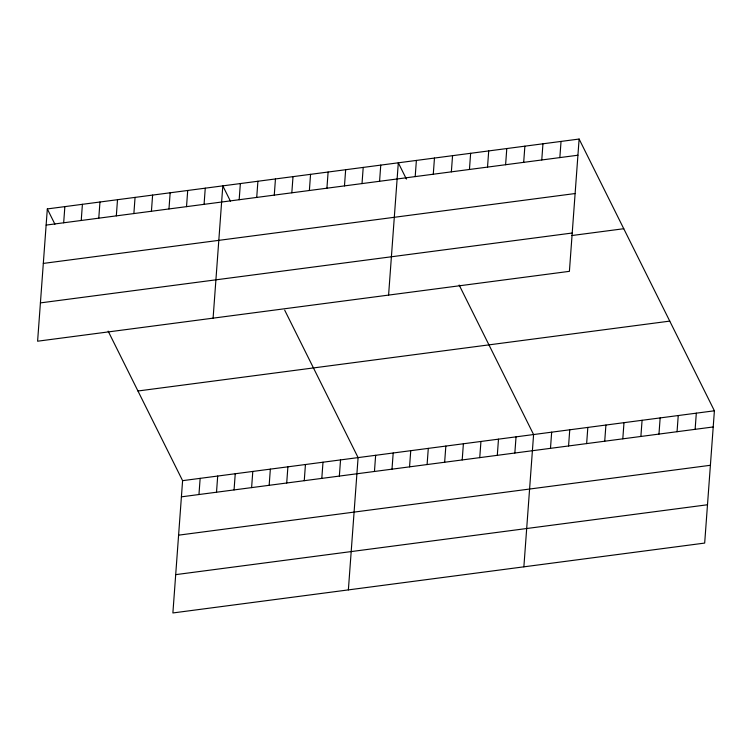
<?xml version="1.0" encoding="UTF-8"?>
<svg xmlns="http://www.w3.org/2000/svg" width="752" height="752" viewBox="0 0 752 752"><rect width="100%" height="100%" fill="white"/><g stroke="black" fill="none" stroke-linecap="round" stroke-linejoin="round"><path stroke-width="1.13" d="M47.32 208.924L37.6 341.211L569.405 271.34L579.115 139.045L47.32 208.924L54.924 224.209M63.676 222.789L64.86 206.612M81.225 220.486L82.41 204.309M98.775 218.183L99.96 202.006M116.325 215.871L117.509 199.694M133.875 213.568L135.059 197.391M151.425 211.265L152.609 195.088M168.974 208.953L170.159 192.775M186.524 206.65L187.709 190.472M108.156 331.143L182.595 480.66L172.885 612.955L704.68 543.076L714.4 410.789L579.115 139.045M204.074 204.347L205.258 188.169M198.96 494.534L200.145 478.357M213.098 318.152L222.808 185.866L230.422 201.151M216.51 492.231L217.695 476.054M239.174 199.731L240.358 183.554M234.06 489.919L235.244 473.741M256.723 197.428L257.908 181.251M251.61 487.616L252.794 471.438M274.273 195.116L275.458 178.948M269.16 485.313L270.344 469.135M291.823 192.813L293.007 176.635M286.709 483L287.894 466.832M309.373 190.51L310.557 174.332M304.259 480.697L305.444 464.52M326.923 188.197L328.107 172.029M321.809 478.394L322.993 462.217M344.472 185.894L345.657 169.717M339.349 476.082L340.543 459.914M362.022 183.591L363.207 167.414M348.373 589.897L358.093 457.601L284.698 310.181M379.572 181.288L380.756 165.111M374.449 471.476L375.643 455.298M388.587 295.094L398.306 162.799L406.418 179.108M391.999 469.163L393.193 452.995M415.198 176.598L416.382 160.43M409.549 466.86L410.742 450.683M433.284 174.229L434.468 158.052M427.098 464.557L428.292 448.38M451.36 171.851L452.554 155.673M444.648 462.254L445.842 446.077M469.445 169.473L470.63 153.295M462.198 459.942L463.392 443.765M487.522 167.094L488.715 150.926M479.748 457.639L480.942 441.462M505.607 164.726L506.792 148.548M497.298 455.336L498.491 439.159M523.683 162.347L524.877 146.17M514.847 453.024L516.041 436.846M541.769 159.969L542.953 143.792M523.871 566.839L533.591 434.543L459.152 285.027M559.845 157.591L561.039 141.423M550.483 448.342L551.667 432.165M568.559 445.964L569.753 429.796M586.645 443.595L587.829 427.418M604.721 441.217L605.915 425.04M622.806 438.839L623.991 422.662M640.883 436.461L642.076 420.293M658.968 434.092L660.153 417.915M677.054 431.714L678.238 415.536M695.13 429.336L696.314 413.158M46.126 225.092L577.931 155.222M43.315 263.416L575.12 193.537M40.411 302.896L572.216 233.017M571.774 235.545L623.765 228.721M137.954 390.993L669.759 321.113M182.595 480.66L714.4 410.789M181.411 496.837L713.216 426.957M178.591 535.161L710.396 465.281M175.695 574.641L707.5 504.761"/></g></svg>
